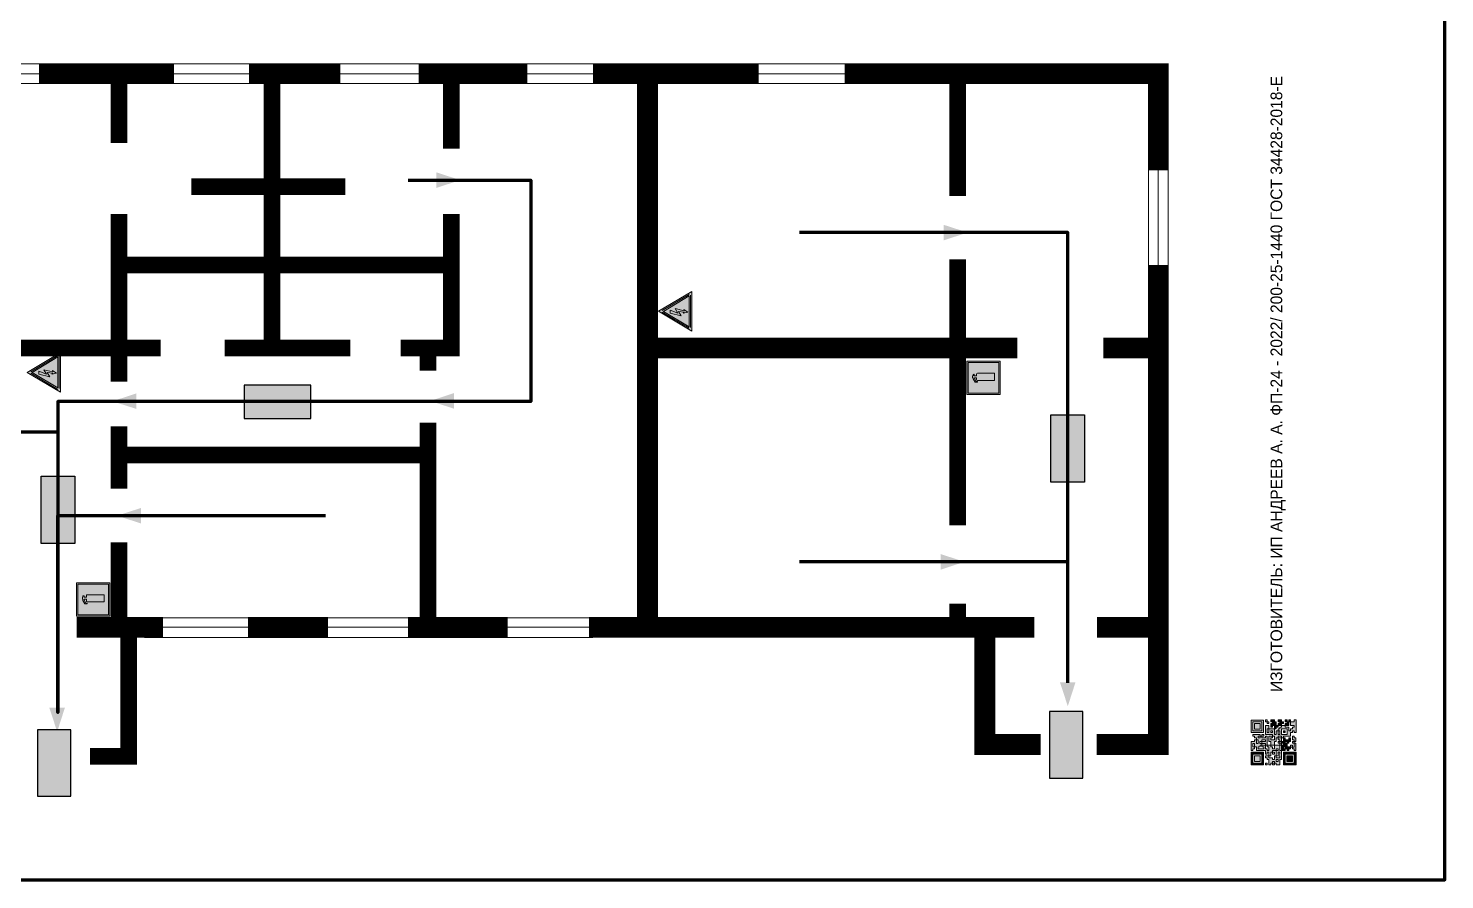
# Model space of a CAD drawing. Header units: millimetres. Extents: x 13114 to 67229, y 22859 to 38520.
# Drawn here: x 31454.2 to 31794.5, y 24275 to 24479.6 of the extents above; entities that cross this region are included whole.
import ezdxf

# ---------------------------------------------------------------- set-up
doc = ezdxf.new("R2010")
doc.units = ezdxf.units.MM
doc.layers.add('План_Штампы', color=7, linetype='Continuous')
doc.styles.add('обычный', font='arial.ttf')

# ---------------------------------------------------------------- blocks, each defined once
blk = doc.blocks.new('QR')
at = {"lineweight": 0}
h = blk.add_hatch(color=256, dxfattribs=at)
h.dxf.hatch_style = 1
h.paths.add_polyline_path([(9241.16, 2687.38), (9242.01, 2687.38), (9242.01, 2687.83), (9241.59, 2687.83), (9241.59, 2688.68), (9239.45, 2688.68), (9239.45, 2688.25), (9239.86, 2688.25), (9239.86, 2687.83), (9240.29, 2687.83), (9240.29, 2688.25), (9241.16, 2688.25), (9241.16, 2687.83), (9240.29, 2687.83), (9240.29, 2687.38), (9239.45, 2687.38), (9239.45, 2685.22), (9238.57, 2685.22), (9238.57, 2684.8), (9239.02, 2684.8), (9239.02, 2684.37), (9238.13, 2684.37), (9238.13, 2683.92), (9239.02, 2683.92), (9239.02, 2683.5), (9239.44, 2683.5), (9239.44, 2682.64), (9239.87, 2682.64), (9239.87, 2682.18), (9239.44, 2682.18), (9239.44, 2682.64), (9238.13, 2682.64), (9238.13, 2681.76), (9237.71, 2681.76), (9237.71, 2682.64), (9238.13, 2682.64), (9238.13, 2683.07), (9237.27, 2683.07), (9237.27, 2683.51), (9237.71, 2683.51), (9237.71, 2684.37), (9238.13, 2684.37), (9238.13, 2685.22), (9237.71, 2685.22), (9237.71, 2684.8), (9237.28, 2684.8), (9237.28, 2684.38), (9235.98, 2684.38), (9235.98, 2683.92), (9236.4, 2683.92), (9236.4, 2683.49), (9236.84, 2683.49), (9236.84, 2683.07), (9236.4, 2683.07), (9236.4, 2682.64), (9235.98, 2682.64), (9235.98, 2681.76), (9237.29, 2681.76), (9237.29, 2681.33), (9239.43, 2681.33), (9239.43, 2681.76), (9240.74, 2681.76), (9240.74, 2683.05), (9239.87, 2683.05), (9239.87, 2683.5), (9240.29, 2683.5), (9240.29, 2683.91), (9240.74, 2683.91), (9240.74, 2684.81), (9240.29, 2684.81), (9240.29, 2684.79), (9240.29, 2684.37), (9239.45, 2684.37), (9239.45, 2684.8), (9239.87, 2684.8), (9239.87, 2685.21), (9240.74, 2685.21), (9240.74, 2686.1), (9240.29, 2686.1), (9240.29, 2685.64), (9239.86, 2685.64), (9239.86, 2686.95), (9240.29, 2686.95), (9240.29, 2686.52), (9240.74, 2686.52), (9240.74, 2686.1), (9241.16, 2686.1), (9241.16, 2686.53), (9241.59, 2686.53), (9241.59, 2686.1), (9242.02, 2686.1), (9242.02, 2685.21), (9241.59, 2685.21), (9241.59, 2686.1), (9241.16, 2686.1), (9241.16, 2685.21), (9240.74, 2685.21), (9240.74, 2684.81), (9242.89, 2684.81), (9242.89, 2685.22), (9242.47, 2685.22), (9242.47, 2686.11), (9242.89, 2686.11), (9242.89, 2686.52), (9242.46, 2686.52), (9242.46, 2686.95), (9242.89, 2686.95), (9242.89, 2686.52), (9243.32, 2686.52), (9243.32, 2688.26), (9242.9, 2688.26), (9242.9, 2687.83), (9242.47, 2687.83), (9242.47, 2687.38), (9242.01, 2687.38), (9242.01, 2686.94), (9241.16, 2686.94)])
h.paths.add_polyline_path([(9239.02, 2682.18), (9239.02, 2681.76), (9238.54, 2681.76), (9238.54, 2682.18)], flags=16)
h.paths.add_polyline_path([(9237.27, 2682.65), (9237.27, 2682.19), (9236.83, 2682.19), (9236.83, 2682.65)], flags=16)
h = blk.add_hatch(color=256, dxfattribs=at)
h.dxf.hatch_style = 1
h.paths.add_polyline_path([(9238.15, 2687.83), (9236.83, 2687.83), (9236.83, 2686.52), (9238.15, 2686.52)], flags=0)
h.paths.add_polyline_path([(9239.01, 2685.65), (9239.01, 2688.68), (9235.98, 2688.68), (9235.98, 2685.65)])
h.paths.add_polyline_path([(9236.41, 2686.1), (9236.41, 2688.26), (9238.56, 2688.26), (9238.56, 2686.1)], flags=16)
h.paths.add_polyline_path([(9236.83, 2686.52), (9236.83, 2687.83), (9238.15, 2687.83), (9238.15, 2686.52)], flags=0)
h = blk.add_hatch(color=256, dxfattribs=at)
h.dxf.hatch_style = 1
h.paths.add_polyline_path([(9238.15, 2686.52), (9238.15, 2687.83), (9236.83, 2687.83), (9236.83, 2686.52)])
h.paths.add_polyline_path([(9245.91, 2686.52), (9245.91, 2687.83), (9244.59, 2687.83), (9244.59, 2686.52)], flags=0)
h.paths.add_polyline_path([(9246.77, 2685.65), (9246.77, 2688.68), (9243.74, 2688.68), (9243.74, 2685.65)])
h.paths.add_polyline_path([(9244.17, 2686.1), (9244.17, 2688.26), (9246.32, 2688.26), (9246.32, 2686.1)], flags=16)
h.paths.add_polyline_path([(9244.59, 2686.52), (9244.59, 2687.83), (9245.91, 2687.83), (9245.91, 2686.52)], flags=0)
h = blk.add_hatch(color=256, dxfattribs=at)
h.dxf.hatch_style = 1
h.paths.add_polyline_path([(9243.32, 2686.11), (9242.89, 2686.11), (9242.89, 2685.64), (9243.32, 2685.64)])
h.paths.add_polyline_path([(9239.02, 2683.07), (9239.02, 2683.5), (9238.56, 2683.5), (9238.56, 2683.07)])
h.paths.add_polyline_path([(9236.4, 2684.8), (9236.4, 2685.22), (9235.98, 2685.22), (9235.98, 2684.8)])
h.paths.add_polyline_path([(9236.4, 2683.07), (9236.4, 2683.49), (9235.98, 2683.49), (9235.98, 2683.07)])
h = blk.add_hatch(color=256, dxfattribs=at)
h.dxf.hatch_style = 1
h.paths.add_polyline_path([(9240.75, 2681.76), (9240.75, 2681.35), (9241.17, 2681.35), (9241.17, 2681.76)])
h.paths.add_polyline_path([(9241.6, 2682.18), (9241.17, 2682.18), (9241.17, 2681.76), (9241.6, 2681.76)])
h.paths.add_polyline_path([(9242.47, 2681.34), (9242.47, 2682.19), (9242.02, 2682.19), (9242.02, 2681.76), (9241.6, 2681.76), (9241.6, 2681.34)])
h.paths.add_polyline_path([(9239.87, 2678.3), (9239.44, 2678.3), (9239.44, 2677.89), (9241.17, 2677.89), (9241.17, 2678.3), (9240.28, 2678.3), (9240.28, 2678.73), (9239.87, 2678.73)])
h.paths.add_polyline_path([(9240.75, 2678.73), (9240.75, 2679.19), (9240.28, 2679.19), (9240.28, 2678.73)])
h.paths.add_polyline_path([(9241.6, 2678.73), (9241.17, 2678.73), (9241.17, 2678.3), (9241.6, 2678.3)])
h.paths.add_polyline_path([(9242.02, 2678.3), (9241.6, 2678.3), (9241.6, 2677.89), (9242.48, 2677.89), (9242.48, 2678.31), (9242.9, 2678.31), (9242.9, 2678.73), (9242.02, 2678.73)])
h.paths.add_polyline_path([(9246.36, 2684.37), (9246.36, 2684.79), (9245.93, 2684.79), (9245.93, 2684.37)])
h.paths.add_polyline_path([(9246.78, 2685.2), (9246.36, 2685.2), (9246.36, 2684.79), (9246.78, 2684.79)])
h.paths.add_polyline_path([(9245.91, 2687.83), (9244.59, 2687.83), (9244.59, 2686.52), (9245.91, 2686.52)])
h = blk.add_hatch(color=256, dxfattribs=at)
h.dxf.hatch_style = 1
h.paths.add_polyline_path([(9243.32, 2682.64), (9243.32, 2683.07), (9244.62, 2683.07), (9244.62, 2684.37), (9243.74, 2684.37), (9243.74, 2684.8), (9244.62, 2684.8), (9244.62, 2684.37), (9245.48, 2684.37), (9245.48, 2685.22), (9243.32, 2685.22), (9243.32, 2683.5), (9242.89, 2683.5), (9242.89, 2683.06), (9242.01, 2683.06), (9242.01, 2683.91), (9242.47, 2683.91), (9242.47, 2683.5), (9242.89, 2683.5), (9242.89, 2684.38), (9241.59, 2684.38), (9241.59, 2683.91), (9240.74, 2683.91), (9240.74, 2683.05), (9241.59, 2683.05), (9241.59, 2682.64), (9242.47, 2682.64), (9242.47, 2682.19), (9242.91, 2682.19), (9242.91, 2681.34), (9242.48, 2681.34), (9242.48, 2680.91), (9242.91, 2680.91), (9242.91, 2679.17), (9243.75, 2679.17), (9243.75, 2678.73), (9244.2, 2678.73), (9244.2, 2678.3), (9243.75, 2678.3), (9243.75, 2677.88), (9246.78, 2677.88), (9246.78, 2678.3), (9246.35, 2678.3), (9246.35, 2679.19), (9245.48, 2679.19), (9245.48, 2678.31), (9245.05, 2678.31), (9245.05, 2678.73), (9244.62, 2678.73), (9244.62, 2679.19), (9244.2, 2679.19), (9244.2, 2679.61), (9245.05, 2679.61), (9245.05, 2680.46), (9245.48, 2680.46), (9245.48, 2681.34), (9245.04, 2681.34), (9245.04, 2681.76), (9244.63, 2681.76), (9244.63, 2682.19), (9244.21, 2682.19), (9244.21, 2681.76), (9243.32, 2681.76), (9243.32, 2682.19), (9244.21, 2682.19), (9244.21, 2682.64)])
h.paths.add_polyline_path([(9243.75, 2683.49), (9243.75, 2683.92), (9244.21, 2683.92), (9244.21, 2683.49)], flags=16)
h.paths.add_polyline_path([(9243.32, 2681.34), (9244.63, 2681.34), (9244.63, 2680.04), (9243.32, 2680.04)], flags=16)
h.paths.add_polyline_path([(9243.76, 2680.89), (9244.18, 2680.89), (9244.18, 2680.48), (9243.76, 2680.48)], flags=0)
h = blk.add_hatch(color=256, dxfattribs=at)
h.dxf.hatch_style = 1
h.paths.add_polyline_path([(9246.36, 2683.07), (9246.78, 2683.07), (9246.78, 2683.92), (9246.36, 2683.92), (9246.36, 2683.49), (9245.92, 2683.49), (9245.92, 2683.92), (9245.06, 2683.92), (9245.06, 2683.49), (9245.48, 2683.49), (9245.48, 2683.07), (9244.62, 2683.07), (9244.62, 2682.65), (9245.05, 2682.65), (9245.05, 2682.18), (9245.48, 2682.18), (9245.48, 2682.65), (9246.36, 2682.65)])
h.paths.add_polyline_path([(9246.78, 2682.18), (9246.36, 2682.18), (9246.36, 2681.75), (9245.92, 2681.75), (9245.92, 2682.18), (9245.48, 2682.18), (9245.48, 2681.34), (9245.48, 2681.34), (9245.94, 2681.34), (9245.94, 2680.91), (9246.36, 2680.91), (9246.36, 2681.34), (9246.78, 2681.34)])
h = blk.add_hatch(color=256, dxfattribs=at)
h.dxf.hatch_style = 1
h.paths.add_polyline_path([(9235.98, 2680.9), (9235.98, 2677.86), (9239.02, 2677.86), (9239.02, 2680.9)])
h.paths.add_polyline_path([(9238.57, 2680.48), (9238.57, 2678.32), (9236.41, 2678.32), (9236.41, 2680.48)], flags=16)
h.paths.add_polyline_path([(9238.15, 2680.05), (9238.15, 2678.74), (9236.83, 2678.74), (9236.83, 2680.05)], flags=0)
h = blk.add_hatch(color=256, dxfattribs=at)
h.dxf.hatch_style = 1
h.paths.add_polyline_path([(9238.15, 2680.05), (9236.83, 2680.05), (9236.83, 2678.74), (9238.15, 2678.74)])
h = blk.add_hatch(color=256, dxfattribs=at)
h.dxf.hatch_style = 1
h.paths.add_polyline_path([(9242.02, 2680.46), (9242.48, 2680.46), (9242.48, 2680.91), (9241.58, 2680.91), (9241.58, 2681.35), (9241.17, 2681.35), (9241.17, 2680.91), (9240.75, 2680.91), (9240.75, 2681.33), (9239.43, 2681.33), (9239.43, 2680.46), (9239.86, 2680.46), (9239.86, 2680.92), (9240.3, 2680.92), (9240.3, 2680.46), (9239.86, 2680.46), (9239.86, 2680.04), (9239.44, 2680.04), (9239.44, 2679.62), (9239.86, 2679.62), (9239.86, 2679.19), (9240.29, 2679.19), (9240.29, 2680.03), (9241.18, 2680.03), (9241.18, 2680.47), (9241.6, 2680.47), (9241.6, 2680.03), (9241.18, 2680.03), (9241.18, 2679.61), (9241.6, 2679.61), (9241.6, 2679.19), (9242.47, 2679.19), (9242.47, 2679.6), (9242.02, 2679.6)])
h = blk.add_hatch(color=256, dxfattribs=at)
h.dxf.hatch_style = 1
h.paths.add_polyline_path([(9244.18, 2680.48), (9244.18, 2680.89), (9243.76, 2680.89), (9243.76, 2680.48)])
h = blk.add_hatch(color=256, dxfattribs=at)
h.dxf.hatch_style = 1
h.paths.add_polyline_path([(9245.93, 2680.04), (9245.93, 2680.46), (9245.48, 2680.46), (9245.48, 2679.62), (9246.35, 2679.62), (9246.35, 2680.04)])
h.paths.add_polyline_path([(9246.78, 2680.04), (9246.78, 2680.46), (9246.35, 2680.46), (9246.35, 2680.04)])
h.paths.add_polyline_path([(9246.78, 2679.18), (9246.78, 2679.62), (9246.35, 2679.62), (9246.35, 2679.18)])
for points in [[(9237.71, 2685.22), (9238.13, 2685.22), (9238.13, 2684.37), (9237.71, 2684.37), (9237.71, 2683.51), (9237.27, 2683.51), (9237.27, 2683.07), (9238.13, 2683.07), (9238.13, 2682.64), (9237.71, 2682.64), (9237.71, 2681.76), (9238.13, 2681.76), (9238.13, 2682.64), (9239.44, 2682.64), (9239.44, 2683.5), (9239.02, 2683.5), (9239.02, 2683.07), (9238.56, 2683.07), (9238.56, 2683.5), (9239.02, 2683.5), (9239.02, 2683.92), (9238.13, 2683.92), (9238.13, 2684.37), (9239.02, 2684.37), (9239.02, 2684.8), (9238.57, 2684.8), (9238.57, 2685.22), (9239.45, 2685.22), (9239.45, 2687.38), (9240.29, 2687.38), (9240.29, 2687.83), (9239.86, 2687.83), (9239.86, 2688.25), (9239.45, 2688.25), (9239.45, 2688.68), (9241.59, 2688.68), (9241.59, 2687.83), (9242.01, 2687.83), (9242.01, 2687.38), (9242.47, 2687.38), (9242.47, 2687.83), (9242.9, 2687.83), (9242.9, 2688.26), (9243.32, 2688.26), (9243.32, 2686.52), (9242.89, 2686.52), (9242.89, 2686.11), (9243.32, 2686.11), (9243.32, 2685.64), (9242.89, 2685.64), (9242.89, 2686.11), (9242.47, 2686.11), (9242.47, 2685.22), (9242.89, 2685.22), (9242.89, 2684.81), (9240.74, 2684.81), (9240.74, 2683.91), (9241.59, 2683.91), (9241.59, 2684.38), (9242.89, 2684.38), (9242.89, 2683.5), (9242.47, 2683.5), (9242.47, 2683.91), (9242.01, 2683.91), (9242.01, 2683.06), (9242.89, 2683.06), (9242.89, 2683.5), (9243.32, 2683.5), (9243.32, 2685.22), (9245.48, 2685.22), (9245.48, 2684.37), (9244.62, 2684.37), (9244.62, 2683.07), (9245.48, 2683.07), (9245.48, 2683.49), (9245.06, 2683.49), (9245.06, 2683.92), (9245.92, 2683.92), (9245.92, 2683.49), (9246.36, 2683.49), (9246.36, 2683.92), (9246.78, 2683.92), (9246.78, 2683.07), (9246.36, 2683.07), (9246.36, 2682.65), (9245.48, 2682.65), (9245.48, 2682.18), (9245.92, 2682.18), (9245.92, 2681.75), (9246.36, 2681.75), (9246.36, 2682.18), (9246.78, 2682.18), (9246.78, 2681.34), (9246.36, 2681.34), (9246.36, 2680.91), (9245.94, 2680.91), (9245.94, 2681.34), (9245.48, 2681.34), (9245.48, 2680.46), (9245.93, 2680.46), (9245.93, 2680.04), (9246.35, 2680.04), (9246.35, 2680.46), (9246.78, 2680.46), (9246.78, 2680.04), (9246.78, 2680.04), (9246.35, 2680.04), (9246.35, 2679.62), (9246.78, 2679.62), (9246.78, 2679.18), (9246.35, 2679.18), (9246.35, 2678.3), (9246.78, 2678.3), (9246.78, 2677.88), (9243.75, 2677.88), (9243.75, 2678.3), (9244.2, 2678.3), (9244.2, 2678.73), (9243.75, 2678.73), (9243.75, 2679.17), (9242.91, 2679.17), (9242.91, 2680.91), (9242.48, 2680.91), (9242.48, 2680.46), (9242.02, 2680.46), (9242.02, 2679.6), (9242.47, 2679.6), (9242.47, 2679.19), (9241.6, 2679.19), (9241.6, 2679.61), (9241.18, 2679.61), (9241.18, 2680.03), (9240.29, 2680.03), (9240.29, 2679.19), (9240.75, 2679.19), (9240.75, 2678.73), (9240.28, 2678.73), (9240.28, 2678.3), (9241.17, 2678.3), (9241.17, 2678.73), (9241.6, 2678.73), (9241.6, 2678.3), (9242.02, 2678.3), (9242.02, 2678.73), (9242.9, 2678.73), (9242.9, 2678.31), (9242.48, 2678.31), (9242.48, 2677.89), (9241.6, 2677.89), (9241.6, 2678.3), (9241.17, 2678.3), (9241.17, 2677.89), (9239.44, 2677.89), (9239.44, 2678.3), (9239.87, 2678.3), (9239.87, 2678.73), (9240.28, 2678.73), (9240.28, 2679.19), (9240.29, 2679.19), (9239.86, 2679.19), (9239.86, 2679.62), (9239.44, 2679.62), (9239.44, 2680.04), (9239.86, 2680.04), (9239.86, 2680.46), (9239.43, 2680.46), (9239.43, 2681.33), (9237.29, 2681.33), (9237.29, 2681.76), (9235.98, 2681.76), (9235.98, 2682.64), (9236.4, 2682.64), (9236.4, 2683.07), (9235.98, 2683.07), (9235.98, 2683.49), (9236.4, 2683.49), (9236.4, 2683.92), (9235.98, 2683.92), (9235.98, 2684.38), (9237.28, 2684.38), (9237.28, 2684.8), (9237.71, 2684.8), (9237.71, 2685.22), (9237.92, 2685.22)], [(9240.74, 2685.21), (9239.87, 2685.21), (9239.87, 2684.8), (9239.45, 2684.8), (9239.45, 2684.37), (9240.29, 2684.37), (9240.29, 2684.79), (9240.29, 2684.81), (9240.74, 2684.81), (9240.74, 2685.21), (9239.87, 2685.21)], [(9240.74, 2686.1), (9240.74, 2686.52), (9240.29, 2686.52), (9240.29, 2686.95), (9239.86, 2686.95), (9239.86, 2685.64), (9240.29, 2685.64), (9240.29, 2686.1), (9240.74, 2686.1), (9240.74, 2686.52)], [(9240.74, 2683.05), (9240.74, 2681.76), (9239.43, 2681.76), (9239.43, 2681.33), (9240.75, 2681.33), (9240.75, 2681.35), (9240.75, 2680.91), (9241.17, 2680.91), (9241.17, 2681.35), (9241.58, 2681.35), (9241.58, 2680.91), (9242.48, 2680.91), (9242.48, 2681.34), (9242.91, 2681.34), (9242.91, 2682.19), (9242.47, 2682.19), (9242.47, 2682.64), (9241.59, 2682.64), (9241.59, 2683.05), (9240.74, 2683.05)], [(9240.74, 2683.91), (9240.29, 2683.91), (9240.29, 2683.5), (9239.87, 2683.5), (9239.87, 2683.05), (9240.74, 2683.05), (9240.74, 2683.91)], [(9241.6, 2681.76), (9242.02, 2681.76), (9242.02, 2682.19), (9242.47, 2682.19), (9242.47, 2681.34), (9241.6, 2681.34), (9241.6, 2681.76)], [(9244.62, 2683.07), (9243.32, 2683.07), (9243.32, 2682.64), (9244.21, 2682.64), (9244.21, 2682.19), (9243.32, 2682.19), (9243.32, 2681.76), (9244.21, 2681.76), (9244.21, 2682.19), (9244.63, 2682.19), (9244.63, 2681.76), (9245.04, 2681.76), (9245.04, 2681.34), (9245.48, 2681.34)], [(9244.62, 2684.37), (9244.62, 2684.8), (9243.74, 2684.8), (9243.74, 2684.37), (9244.62, 2684.37)], [(9245.48, 2682.18), (9245.05, 2682.18), (9245.05, 2682.65), (9244.62, 2682.65), (9244.62, 2683.07)], [(9245.48, 2682.18), (9245.48, 2681.34)], [(9239.86, 2680.46), (9239.86, 2680.92), (9240.3, 2680.92), (9240.3, 2680.46), (9239.86, 2680.46)], [(9245.48, 2680.46), (9245.05, 2680.46), (9245.05, 2679.61), (9244.2, 2679.61), (9244.2, 2679.19), (9244.62, 2679.19), (9244.62, 2678.73), (9245.05, 2678.73), (9245.05, 2678.31), (9245.48, 2678.31), (9245.48, 2679.19), (9246.35, 2679.19), (9246.35, 2679.07)], [(9246.35, 2679.62), (9245.48, 2679.62), (9245.48, 2680.46)], [(9245.48, 2680.46), (9245.48, 2679.62), (9246.35, 2679.62), (9246.35, 2680.04), (9245.93, 2680.04), (9245.93, 2680.46), (9245.48, 2680.46), (9245.48, 2679.62)], [(9246.35, 2679.62), (9246.35, 2679.18)]]:
    blk.add_lwpolyline(points, dxfattribs=at)
for points in [[(9235.98, 2685.65), (9239.01, 2685.65), (9239.01, 2688.68), (9235.98, 2688.68)], [(9243.74, 2685.65), (9246.77, 2685.65), (9246.77, 2688.68), (9243.74, 2688.68)], [(9235.98, 2684.8), (9236.4, 2684.8), (9236.4, 2685.22), (9235.98, 2685.22)], [(9236.41, 2688.26), (9238.56, 2688.26), (9238.56, 2686.1), (9236.41, 2686.1)], [(9236.83, 2687.83), (9238.15, 2687.83), (9238.15, 2686.52), (9236.83, 2686.52)], [(9240.29, 2687.83), (9241.16, 2687.83), (9241.16, 2688.25), (9240.29, 2688.25)], [(9240.29, 2688.25), (9241.16, 2688.25), (9241.16, 2687.83), (9240.29, 2687.83)], [(9241.16, 2686.1), (9240.74, 2686.1), (9240.74, 2685.21), (9241.16, 2685.21)], [(9242.01, 2687.38), (9241.16, 2687.38), (9241.16, 2686.94), (9242.01, 2686.94)], [(9241.16, 2687.38), (9242.01, 2687.38), (9242.01, 2686.94), (9241.16, 2686.94)], [(9241.16, 2686.53), (9241.59, 2686.53), (9241.59, 2686.1), (9241.16, 2686.1)], [(9241.59, 2686.1), (9242.02, 2686.1), (9242.02, 2685.21), (9241.59, 2685.21)], [(9242.89, 2686.52), (9242.46, 2686.52), (9242.46, 2686.95), (9242.89, 2686.95)], [(9244.17, 2688.26), (9246.32, 2688.26), (9246.32, 2686.1), (9244.17, 2686.1)], [(9244.59, 2687.83), (9245.91, 2687.83), (9245.91, 2686.52), (9244.59, 2686.52)], [(9246.36, 2685.2), (9246.78, 2685.2), (9246.78, 2684.79), (9246.36, 2684.79)], [(9236.4, 2683.07), (9236.84, 2683.07), (9236.84, 2683.49), (9236.4, 2683.49)], [(9236.83, 2682.19), (9237.27, 2682.19), (9237.27, 2682.65), (9236.83, 2682.65)], [(9238.54, 2682.18), (9239.02, 2682.18), (9239.02, 2681.76), (9238.54, 2681.76)], [(9239.44, 2682.64), (9239.87, 2682.64), (9239.87, 2682.18), (9239.44, 2682.18)], [(9240.75, 2681.76), (9241.17, 2681.76), (9241.17, 2681.35), (9240.75, 2681.35)], [(9241.17, 2682.18), (9241.6, 2682.18), (9241.6, 2681.76), (9241.17, 2681.76)], [(9243.75, 2683.92), (9244.21, 2683.92), (9244.21, 2683.49), (9243.75, 2683.49)], [(9245.93, 2684.79), (9246.36, 2684.79), (9246.36, 2684.37), (9245.93, 2684.37)], [(9235.98, 2677.86), (9239.02, 2677.86), (9239.02, 2680.9), (9235.98, 2680.9)], [(9236.41, 2680.48), (9238.57, 2680.48), (9238.57, 2678.32), (9236.41, 2678.32)], [(9236.83, 2680.05), (9238.15, 2680.05), (9238.15, 2678.74), (9236.83, 2678.74)], [(9241.18, 2680.03), (9241.6, 2680.03), (9241.6, 2680.47), (9241.18, 2680.47)], [(9243.32, 2680.04), (9244.63, 2680.04), (9244.63, 2681.34), (9243.32, 2681.34)], [(9243.76, 2680.89), (9244.18, 2680.89), (9244.18, 2680.48), (9243.76, 2680.48)]]:
    blk.add_lwpolyline(points, close=True, dxfattribs=at)
blk = doc.blocks.new('A$C32E8229D')
at = {"true_color": 0xffffff}
blk.add_hatch(color=7, dxfattribs=at).paths.add_polyline_path([(0, 0), (0, -8), (16, -8), (16, 0)])
h = blk.add_hatch(color=126)
h.paths.add_polyline_path([(0.2, -0.2), (15.8, -0.2), (15.8, -7.8), (0.2, -7.8)])
h.paths.add_polyline_path([(13.49, -2.05), (12.08, -2.05), (11.37, -2.63, 0.162397), (11.29, -2.84), (11.29, -3.63), (10.35, -3.63), (10.35, -4.05), (11.68, -4.05), (11.68, -3.48), (12.26, -4.28), (11.29, -5.1), (11.29, -6.78), (11.85, -6.78), (11.85, -5.44), (12.8, -4.64), (12.8, -5.94), (14.46, -5.94), (14.46, -5.39), (13.45, -5.39), (13.45, -3.97), (12.46, -2.59), (13.15, -2.59), (13.69, -3.34), (14.18, -3)], flags=16)
h.paths.add_polyline_path([(10.74, -1.82, 1), (11.8, -1.82, 1)], flags=16)
h.paths.add_polyline_path([(9.39, -3.59), (5.99, -3.59), (6.56, -3.03), (5.91, -3.03), (5.1, -3.83), (5.91, -4.64), (6.56, -4.64), (5.99, -4.09), (9.39, -4.09)], flags=16)
h.paths.add_polyline_path([(4.29, -1.08), (1.72, -1.08), (1.72, -6.6), (4.29, -6.6)], flags=16)
at = {"color": 126}
blk.add_lwpolyline([(16, -8), (0, -8), (0, 0), (16, 0)], close=True, dxfattribs=at)
blk = doc.blocks.new('A$C3E6D3DDE')
at = {"lineweight": 5}
h = blk.add_hatch(color=40, dxfattribs=at)
h.paths.add_polyline_path([(24.1, 1.45), (16.46, -11.35), (31.74, -11.35)])
h.paths.add_polyline_path([(24.09, -0.46), (30.03, -10.41), (18.14, -10.41)], flags=16)
h.paths.add_polyline_path([(24.54, -3.08), (23.41, -6.02), (25.13, -5.01), (24.33, -8.5), (24.82, -8.27), (23.79, -9.86), (23.4, -8.04), (23.8, -8.43), (24.04, -6.29), (22.39, -7.25), (23.44, -3.08)], flags=0)
h = blk.add_hatch(color=256, dxfattribs=at)
h.paths.add_polyline_path([(24.37, 0.03, 0.567511), (23.82, 0.03), (17.59, -10.4, 0.582454), (17.86, -10.88), (30.32, -10.88, 0.582149), (30.6, -10.4)])
h.paths.add_polyline_path([(24.09, -0.46), (18.14, -10.41), (30.03, -10.41)], flags=16)
h.paths.add_polyline_path([(24.54, -3.08), (23.41, -6.02), (25.13, -5.01), (24.33, -8.5), (24.82, -8.27), (23.79, -9.86), (23.4, -8.04), (23.8, -8.43), (24.04, -6.29), (22.39, -7.25), (23.44, -3.08)], flags=0)
h = blk.add_hatch(color=40, dxfattribs=at)
h.paths.add_polyline_path([(24.09, -0.46), (18.14, -10.41), (30.03, -10.41)])
h.paths.add_polyline_path([(24.82, -8.27), (23.79, -9.86), (23.4, -8.04), (23.8, -8.43), (24.04, -6.29), (22.39, -7.25), (23.44, -3.08), (24.54, -3.08), (23.41, -6.02), (25.13, -5.01), (24.33, -8.5)], flags=16)
at = {"color": 40, "lineweight": 5}
for p, q in [((16.46, -11.35), (24.1, 1.45)), ((24.1, 1.45), (31.74, -11.35))]:
    blk.add_line(p, q, dxfattribs=at)
at = {"lineweight": 5}
for p, q in [((17.59, -10.4), (23.82, 0.03)), ((24.37, 0.03), (30.6, -10.4)), ((18.14, -10.41), (24.09, -0.46)), ((23.44, -3.08), (22.39, -7.25)), ((23.41, -6.02), (24.54, -3.08)), ((25.13, -5.01), (23.41, -6.02)), ((24.54, -3.08), (23.44, -3.08)), ((24.09, -0.46), (30.03, -10.41)), ((24.33, -8.5), (25.13, -5.01)), ((17.86, -10.88), (30.32, -10.88)), ((18.14, -10.41), (30.03, -10.41)), ((22.39, -7.25), (24.04, -6.29)), ((23.8, -8.43), (23.4, -8.04)), ((23.4, -8.04), (23.79, -9.86)), ((23.79, -9.86), (24.82, -8.27)), ((24.04, -6.29), (23.8, -8.43)), ((24.82, -8.27), (24.33, -8.5))]:
    blk.add_line(p, q, dxfattribs=at)
at = {"color": 50, "lineweight": 5}
blk.add_line((31.74, -11.35), (16.46, -11.35), dxfattribs=at)
blk = doc.blocks.new('A$C3AD82952')
at = {"true_color": 0xf5f5ff}
h = blk.add_hatch(color=7, dxfattribs=at)
h.dxf.hatch_style = 1
h.paths.add_polyline_path([(8.21, 8.73, 0.414214), (7.89, 9.05), (7.22, 9.05), (7.22, 9.92), (7.59, 9.92, 1), (7.57, 10.36), (7.22, 10.36), (7.22, 10.6), (6.43, 10.6), (6.43, 10.36), (6.01, 10.36), (4.74, 9.59), (4.74, 8.69), (4.98, 8.73), (4.98, 9.26), (6.12, 9.91), (6.43, 9.91), (6.43, 9.05), (5.76, 9.05, 0.414214), (5.44, 8.73), (5.44, 2.2), (8.21, 2.2)], flags=0)
h.paths.add_polyline_path([(12.8, 12.8), (0, 12.8), (0, 0), (12.8, 0)])
h.paths.add_polyline_path([(0.51, 12.29), (12.29, 12.29), (12.29, 0.51), (0.51, 0.51)], flags=16)
h.paths.add_polyline_path([(4.74, 9.59), (6.01, 10.36), (6.43, 10.36), (6.43, 10.6), (7.22, 10.6), (7.22, 10.36), (7.59, 10.36, -0.94586), (7.59, 9.92), (7.22, 9.92), (7.22, 9.05), (7.89, 9.05, -0.414214), (8.21, 8.73), (8.21, 2.2), (5.44, 2.2), (5.44, 8.73, -0.414214), (5.76, 9.05), (6.43, 9.05), (6.43, 9.91), (6.12, 9.91), (4.98, 9.26), (4.98, 8.73), (4.74, 8.69)], flags=0)
h = blk.add_hatch(color=242)
h.dxf.hatch_style = 1
h.paths.add_polyline_path([(12.29, 12.29), (0.51, 12.29), (0.51, 0.51), (12.29, 0.51)])
h.paths.add_polyline_path([(4.74, 8.69), (4.74, 9.59), (6.01, 10.36), (6.43, 10.36), (6.43, 10.6), (7.22, 10.6), (7.22, 10.36), (7.59, 10.36, -0.94586), (7.59, 9.92), (7.22, 9.92), (7.22, 9.05), (7.89, 9.05, -0.414214), (8.21, 8.73), (8.21, 2.2), (5.44, 2.2), (5.44, 8.73, -0.414214), (5.76, 9.05), (6.43, 9.05), (6.43, 9.91), (6.12, 9.91), (4.98, 9.26), (4.98, 8.73)], flags=16)
h = blk.add_hatch(color=7, dxfattribs=at)
h.dxf.hatch_style = 1
h.paths.add_polyline_path([(8.21, 8.73, 0.414214), (7.89, 9.05), (7.22, 9.05), (7.22, 9.92), (7.59, 9.92, 1), (7.57, 10.36), (7.22, 10.36), (7.22, 10.6), (6.43, 10.6), (6.43, 10.36), (6.01, 10.36), (4.74, 9.59), (4.74, 8.69), (4.98, 8.73), (4.98, 9.26), (6.12, 9.91), (6.43, 9.91), (6.43, 9.05), (5.76, 9.05, 0.414214), (5.44, 8.73), (5.44, 2.2), (8.21, 2.2)])
at = {"color": 242, "lineweight": 5}
for p, q in [((0, 0), (0, 12.8)), ((0, 12.8), (12.8, 12.8)), ((12.8, 0), (12.8, 12.8)), ((6.01, 10.36), (4.74, 9.59)), ((4.74, 9.59), (4.74, 8.69)), ((4.74, 8.69), (4.98, 8.73)), ((4.98, 9.26), (6.12, 9.91)), ((4.98, 8.73), (4.98, 9.26)), ((5.44, 2.2), (5.44, 8.73)), ((5.76, 9.05), (6.43, 9.05)), ((6.01, 10.36), (6.43, 10.36)), ((6.12, 9.91), (6.43, 9.91)), ((7.22, 10.6), (6.43, 10.6)), ((6.43, 10.6), (6.43, 10.36)), ((6.43, 9.91), (6.43, 9.05)), ((7.22, 10.36), (7.22, 10.6)), ((7.59, 10.36), (7.22, 10.36)), ((7.22, 9.05), (7.22, 9.92)), ((7.59, 9.92), (7.22, 9.92)), ((7.89, 9.05), (7.22, 9.05)), ((8.21, 2.2), (8.21, 8.73)), ((0, 0), (12.8, 0)), ((5.44, 2.2), (8.21, 2.2))]:
    blk.add_line(p, q, dxfattribs=at)
blk.add_lwpolyline([(0.51, 12.29), (12.29, 12.29), (12.29, 0.51), (0.51, 0.51)], close=True, dxfattribs=at)
for centre, radius, start, end in [((5.76, 8.73), 0.32, 90, 180), ((7.58, 10.14), 0.223, 273.1875, 86.8125), ((7.89, 8.73), 0.32, 0, 90)]:
    blk.add_arc(centre, radius, start, end, dxfattribs=at)
blk = doc.blocks.new('A$C7B4425F7')
at = {"true_color": 0xffffff}
blk.add_hatch(color=7, dxfattribs=at).paths.add_polyline_path([(0, 0), (-16, 0), (-16, -8), (0, -8)])
h = blk.add_hatch(color=126)
h.paths.add_polyline_path([(-0.2, -0.2), (-15.8, -0.2), (-15.8, -7.8), (-0.2, -7.8)])
h.paths.add_polyline_path([(-11.76, -2.03), (-11.76, -3.66), (-11.17, -3.66, -0.568275), (-11.17, -6.18), (-12.58, -6.18), (-12.58, -2.03)], flags=16)
h.paths.add_polyline_path([(-13.33, -4.12, -0.495768), (-13.59, -6.18), (-15.03, -6.18), (-15.03, -2.03), (-13.59, -2.03, -0.487973)], flags=16)
h.paths.add_polyline_path([(-10.25, -2.03), (-9.48, -2.03), (-9.48, -6.18), (-10.25, -6.18)], flags=16)
h.paths.add_polyline_path([(-13.84, -3.69), (-14.24, -3.69), (-14.24, -3.03), (-13.9, -3.03, -0.692621)], flags=0)
h.paths.add_polyline_path([(-9.15, -2.03), (-8.4, -2.03), (-8.04, -3.07), (-7.68, -2.03), (-6.93, -2.03), (-7.64, -4.1), (-6.93, -6.18), (-7.68, -6.18), (-8.04, -5.14), (-8.4, -6.18), (-9.15, -6.18), (-8.44, -4.1)], flags=16)
h.paths.add_polyline_path([(-11.76, -4.46), (-11.42, -4.46, -0.692621), (-11.36, -5.12), (-11.76, -5.12)], flags=0)
h.paths.add_polyline_path([(-13.9, -5.2), (-14.24, -5.2), (-14.24, -4.55), (-13.84, -4.55, -0.708038)], flags=0)
edge = h.paths.add_edge_path(flags=16)
edge.add_ellipse((-5.51, -4.08), major_axis=(0, 2.05), ratio=0.586184, start_angle=0, end_angle=360)
edge = h.paths.add_edge_path(flags=0)
edge.add_ellipse((-5.51, -4.08), major_axis=(0, 1.14), ratio=0.454828, start_angle=0, end_angle=360)
h.paths.add_polyline_path([(-4.13, -4.96, 0.377264), (-3.48, -4.52, 0.0555), (-3.16, -2.03), (-1.66, -2.03), (-1.66, -4.96), (-0.96, -4.96), (-0.96, -7.01), (-1.75, -7.01), (-1.75, -6.18), (-3.3, -6.18), (-3.3, -7.02), (-4.13, -7.02)], flags=16)
h.paths.add_polyline_path([(-2.73, -2.91), (-2.28, -2.91), (-2.28, -4.96), (-3.05, -4.96, 0.079136)], flags=0)
at = {"color": 126}
blk.add_lwpolyline([(-16, -8), (0, -8), (0, 0), (-16, 0)], close=True, dxfattribs=at)

msp = doc.modelspace()

# ---------------------------------------------------------------- linework, layer by layer
at = {"color": 6, "lineweight": 100}
msp.add_lwpolyline([(31194.54, 24275.02), (31794.54, 24275.02), (31794.54, 24670.02), (31194.54, 24670.02)], close=True, dxfattribs=at)
at = {"lineweight": 0}
for points, const_width in [([(31456.8, 24468.72), (31489.25, 24468.72)], 5), ([(31507.27, 24468.72), (31529.18, 24468.72)], 5), ([(31548.04, 24468.72), (31574.11, 24468.72)], 5), ([(31629.7, 24468.72), (31589.95, 24468.72)], 5), ([(31603.02, 24468.72), (31603.02, 24335.67)], 5), ([(31650.41, 24468.72), (31725.74, 24468.72), (31725.74, 24445.46)], 5), ([(31677.55, 24439.34), (31677.55, 24469.42)], 4), ([(31476.02, 24452.09), (31476.02, 24466.7)], 4), ([(31512.79, 24468.72), (31512.79, 24402.81)], 4), ([(31555.85, 24467.88), (31555.85, 24450.71)], 4), ([(31493.37, 24441.6), (31530.38, 24441.6)], 4), ([(31476.02, 24394.7), (31476.02, 24435)], 4), ([(31555.85, 24435), (31555.85, 24402.81), (31543.74, 24402.81)], 4), ([(31555.85, 24422.75), (31476.02, 24422.75)], 4), ([(31677.55, 24360.16), (31677.55, 24424.12)], 4), ([(31725.74, 24422.74), (31725.74, 24335.67), (31711.01, 24335.67)], 5), ([(31486.04, 24402.81), (31444.41, 24402.81), (31444.41, 24389.38)], 4), ([(31531.61, 24402.81), (31501.38, 24402.81)], 4), ([(31550.29, 24402.81), (31550.29, 24397.35)], 4), ([(31691.88, 24402.81), (31603.02, 24402.81)], 5), ([(31725.74, 24402.81), (31712.55, 24402.81)], 5), ([(31550.29, 24384.87), (31550.29, 24333.94)], 4), ([(31476.02, 24368.96), (31476.02, 24383.94)], 4), ([(31550.29, 24377.09), (31476.02, 24377.09)], 4), ([(31476.02, 24335.03), (31476.02, 24356.09)], 4), ([(31677.55, 24335.81), (31677.55, 24341.37)], 4), ([(31486.62, 24335.67), (31465.82, 24335.67)], 5), ([(31469.06, 24304.65), (31478.32, 24304.65), (31478.32, 24334.93)], 4), ([(31526.24, 24335.67), (31506.98, 24335.67)], 5), ([(31569.44, 24335.67), (31545.5, 24335.67)], 5), ([(31695.91, 24335.67), (31588.98, 24335.67)], 5), ([(31697.5, 24307.52), (31684.04, 24307.52), (31684.04, 24333.95)], 5), ([(31725.74, 24335.67), (31725.74, 24307.52), (31710.96, 24307.52)], 5)]:
    msp.add_lwpolyline(points, dxfattribs=dict(at, const_width=const_width))
for points in [[(31650.41, 24468.72), (31298.6, 24468.72)], [(31650.75, 24471.12), (31298.93, 24471.12)], [(31651.05, 24466.38), (31299.23, 24466.38)], [(31723.37, 24446.13), (31723.37, 24414.45)], [(31725.74, 24445.46), (31725.74, 24413.78)], [(31728.09, 24446.02), (31728.09, 24414.34)], [(31588.98, 24335.67), (31481.23, 24335.67)], [(31589.41, 24337.98), (31481.67, 24337.98)], [(31589.89, 24333.2), (31482.15, 24333.2)]]:
    msp.add_lwpolyline(points, dxfattribs=at)
at = {"color": 126, "lineweight": 100, "true_color": 0x008754}
for points in [[(31461.3, 24382.56), (31424.9, 24382.56), (31424.9, 24440.89)], [(31545.48, 24443.11), (31575.01, 24443.11), (31575.01, 24389.98), (31461.3, 24389.98), (31461.3, 24315.16), (31461.3, 24362.51), (31525.65, 24362.51)], [(31703.98, 24322.35), (31703.98, 24430.58), (31639.53, 24430.58)], [(31639.53, 24351.45), (31703.98, 24351.45)]]:
    msp.add_lwpolyline(points, dxfattribs=at)
at = {"layer": 'План_Штампы', "color": 126, "true_color": 0x008754}
for points in [[(31552.27, 24441.27), (31552.28, 24445.01), (31558.02, 24443.15)], [(31674.17, 24428.66), (31674.18, 24432.4), (31679.91, 24430.55)], [(31480.2, 24391.89), (31480.19, 24388.15), (31474.45, 24390)], [(31556.51, 24391.96), (31556.5, 24388.22), (31550.76, 24390.07)], [(31481.33, 24364.37), (31481.32, 24360.63), (31475.58, 24362.48)], [(31673.46, 24349.52), (31673.47, 24353.26), (31679.2, 24351.41)], [(31702.11, 24322.46), (31705.84, 24322.45), (31703.99, 24316.71)], [(31459.29, 24316.33), (31463.02, 24316.32), (31461.17, 24310.59)]]:
    msp.add_solid(points, dxfattribs=at)

# ---------------------------------------------------------------- block references
at = {"xscale": 0.625, "yscale": 0.625, "zscale": 0.625, "rotation": 90}
for name, p in [('A$C3E6D3DDE', (31606.54, 24396.55)), ('A$C3E6D3DDE', (31454.85, 24381.87)), ('A$C3AD82952', (31687.73, 24391.61)), ('A$C3AD82952', (31473.84, 24338.38))]:
    msp.add_blockref(name, p, dxfattribs=at)
at = {"color": 22, "lineweight": 100, "true_color": 0xbb1e10, "rotation": 90}
msp.add_blockref('QR', (34436.7, 15066.62), dxfattribs=at)
at = {"layer": 'План_Штампы', "color": 126, "true_color": 0x008754, "xscale": -1, "rotation": 180}
msp.add_blockref('A$C32E8229D', (31506.12, 24385.88), dxfattribs=at)
at = {"layer": 'План_Штампы', "color": 126, "true_color": 0x008754, "xscale": 1.012510887696, "yscale": 1.012510887696, "zscale": 1.012510887696, "rotation": 89.99786532371438}
for p in [(31699.92, 24370.57), (31457.34, 24355.82)]:
    msp.add_blockref('A$C32E8229D', p, dxfattribs=at)
at = {"layer": 'План_Штампы', "rotation": 90}
for p in [(31699.57, 24315.4), (31456.48, 24311.06)]:
    msp.add_blockref('A$C7B4425F7', p, dxfattribs=at)

# ---------------------------------------------------------------- texts
at = {"lineweight": 0, "insert": (31754.51, 24394.14), "char_height": 2.8, "width": 191.3484, "attachment_point": 5, "rotation": 90, "style": 'обычный'}
msp.add_mtext('\\pi-8.4,l8.4,t8.4;{\\fProxima Nova Rg|b0|i0|c204|p2;ИЗГОТОВИТЕЛЬ: ИП АНДРЕЕВ А. А.\\fProxima Nova Rg|b0|i0|c0|p2; \\fProxima Nova Rg|b0|i0|c204|p2;ФП-24 - 2022/ 200-25-1440 ГОСТ 34428-2018-Е\\H1.2266x; }', dxfattribs=at)

doc.saveas('drawing.dxf')
